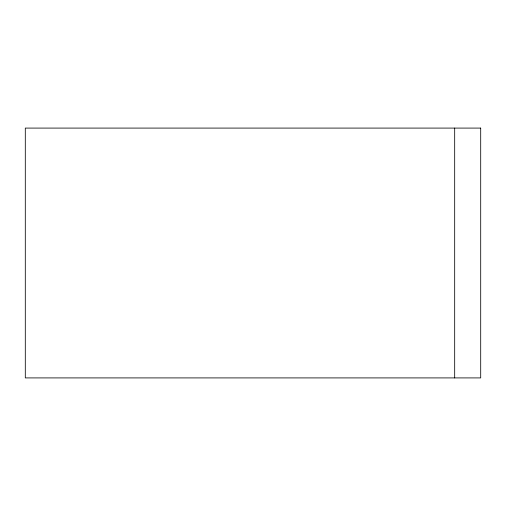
<?xml version="1.0" encoding="UTF-8"?>
<svg xmlns="http://www.w3.org/2000/svg" width="506" height="506" viewBox="0 0 506 506"><rect width="100%" height="100%" fill="white"/><g stroke="black" fill="none" stroke-linecap="round" stroke-linejoin="round"><path stroke-width="0.76" d="M454.679 128.088L454.679 377.912M480.7 128.088L25.3 128.088L25.3 377.912L480.7 377.912L480.7 128.088"/></g></svg>
